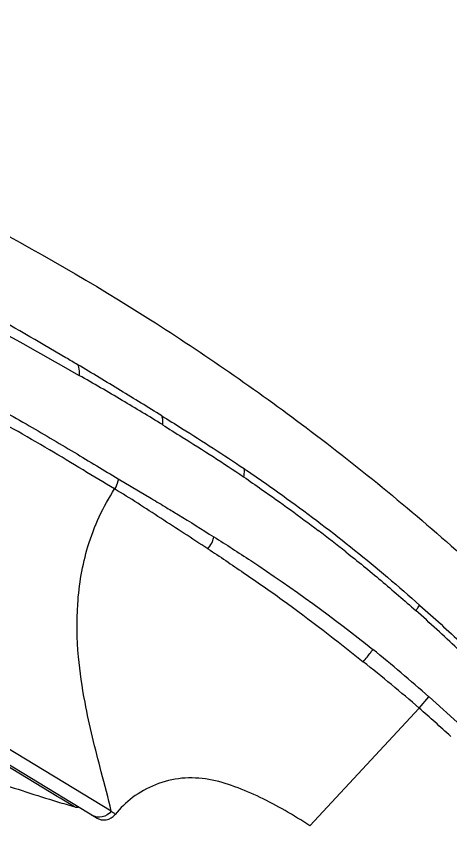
# Model space of a CAD drawing. Header units: millimetres. Extents: x 14071 to 14912, y -87 to 508.
# Drawn here: x 14686 to 14715.3, y 393.9 to 448.7 of the extents above; entities that cross this region are included whole.
import ezdxf

# ---------------------------------------------------------------- set-up
doc = ezdxf.new("R2010")
doc.units = ezdxf.units.MM

msp = doc.modelspace()

# ---------------------------------------------------------------- linework, layer by layer
at = {"linetype": 'Continuous'}
for p, q in [((14691.354, 394.486), (14629.042, 432.276)), ((14689.318, 425.581), (14687.901, 426.412)), ((14692.849, 417.399), (14695.104, 416.056)), ((14692.378, 394.932), (14662.835, 412.849)), ((14713.19, 401.898), (14713.842, 402.654)), ((14713.853, 402.65), (14715.999, 400.733)), ((14688.74, 395.933), (14678.799, 401.962)), ((14713.181, 401.889), (14705.809, 393.943)), ((14688.943, 395.81), (14688.74, 395.933)), ((14689.911, 395.223), (14688.943, 395.81)), ((14689.913, 395.222), (14689.911, 395.223))]:
    msp.add_line(p, q, dxfattribs=at)
for centre, radius, start, end in [((14570.663, 224.669), 233.332, 59.20569, 59.43438), ((14762.055, 526.527), 129.171, 238.78277, 239.31308), ((14529.607, 183.164), 290.655, 52.08001, 52.54461), ((14707.03, 413.187), 7.563, 323.4105, 324.585), ((14708.562, 412.094), 5.682, 324.6165, 325.1146), ((14705.347, 414.358), 9.614, 322.3601, 323.7852), ((14635.573, 312.055), 118.727, 49.17623, 51.54876), ((14634.303, 310.952), 120.379, 47.70042, 49.06203), ((14728.518, 526.041), 136.397, 251.17583, 253.04568), ((14728.519, 526.042), 136.397, 253.04575, 253.55819), ((14690.054, 395.701), 0.5, 253.5581, 281.2635), ((14691.872, 395.341), 1, 238.7645, 321.1719)]:
    msp.add_arc(centre, radius, start, end, dxfattribs=at)
for points, knots in [([(14646.334, 448.663), (14654.741, 446.907), (14671.633, 441.267), (14691.154, 431.04), (14705.968, 420.767), (14716.521, 412.1), (14726.554, 402.24), (14736.054, 391.843), (14745.022, 381.052), (14753.417, 369.804), (14761.275, 358.159), (14768.705, 346.228), (14775.732, 334.099), (14784.487, 317.694), (14790.413, 305.086), (14794.07, 296.566)], [0, 0, 0, 0, 0.11714, 0.241192, 0.299337, 0.362795, 0.427204, 0.491023, 0.554843, 0.618496, 0.682384, 0.746401, 0.810171, 0.873542, 1, 1, 1, 1]), ([(14687.901, 426.411), (14686.096, 427.464), (14682.34, 429.581), (14676.545, 432.706), (14670.553, 435.779), (14662.868, 439.497), (14655.748, 442.899), (14649.506, 445.893), (14646.892, 447.145), (14645.738, 447.68)], [0, 0, 0, 0, 0.132723, 0.273805, 0.418102, 0.560308, 0.815949, 0.919226, 1, 1, 1, 1]), ([(14639.3, 445.328), (14642.65, 443.658), (14648.277, 440.869), (14656.405, 436.795), (14663.844, 433.099), (14671.643, 429.243), (14678.109, 425.867), (14683.083, 423.13), (14686.565, 421.153), (14689.317, 419.537), (14691.378, 418.285), (14692.362, 417.682), (14692.849, 417.399)], [0, 0, 0, 0, 0.185853, 0.311842, 0.451489, 0.598282, 0.743871, 0.813626, 0.880215, 0.942696, 0.972072, 1, 1, 1, 1]), ([(14690.204, 424.387), (14687.036, 426.188), (14680.356, 429.925), (14670.113, 435.258), (14660.006, 440.141), (14653.52, 443.3), (14650.525, 444.739)], [0, 0, 0, 0, 0.245084, 0.514762, 0.776537, 1, 1, 1, 1]), ([(14692.609, 416.709), (14691.89, 417.125), (14690.434, 418.027), (14688.162, 419.384), (14685.751, 420.785), (14682.319, 422.735), (14677.811, 425.213), (14674.117, 427.151), (14672.223, 428.124)], [0, 0, 0, 0, 0.106513, 0.219975, 0.339631, 0.46454, 0.726679, 1, 1, 1, 1]), ([(14695.794, 421.654), (14694.87, 422.234), (14692.974, 423.377), (14691.09, 424.541), (14690.12, 425.104)], [0, 0, 0, 0, 0.492953, 1, 1, 1, 1]), ([(14690.12, 425.104), (14690.14, 425.053), (14690.213, 424.821), (14690.221, 424.573), (14690.205, 424.387)], [0, 0, 0, 0, 0.227402, 1, 1, 1, 1]), ([(14695.836, 421.056), (14694.938, 421.615), (14693.068, 422.738), (14691.185, 423.839), (14690.204, 424.388)], [0, 0, 0, 0, 0.484928, 1, 1, 1, 1]), ([(14695.792, 421.657), (14696.248, 421.373), (14698.118, 420.209), (14699.976, 419.024), (14701.351, 418.082)], [0, 0, 0, 0, 0.24362, 1, 1, 1, 1]), ([(14695.794, 421.654), (14695.807, 421.609), (14695.849, 421.411), (14695.851, 421.207), (14695.836, 421.053)], [0, 0, 0, 0, 0.233744, 1, 1, 1, 1]), ([(14695.836, 421.053), (14696.284, 420.773), (14698.125, 419.626), (14699.954, 418.457), (14701.314, 417.538)], [0, 0, 0, 0, 0.243541, 1, 1, 1, 1]), ([(14701.351, 418.084), (14701.355, 418.042), (14701.365, 417.859), (14701.343, 417.675), (14701.314, 417.538)], [0, 0, 0, 0, 0.230617, 1, 1, 1, 1]), ([(14701.35, 418.084), (14702.321, 417.429), (14706.436, 414.558), (14710.361, 411.412), (14713.223, 408.844)], [0, 0, 0, 0, 0.233474, 1, 1, 1, 1]), ([(14701.314, 417.538), (14701.724, 417.254), (14703.432, 416.072), (14705.117, 414.857), (14706.367, 413.894)], [0, 0, 0, 0, 0.240192, 1, 1, 1, 1]), ([(14692.849, 417.399), (14692.846, 417.341), (14692.815, 417.098), (14692.713, 416.865), (14692.609, 416.71)], [0, 0, 0, 0, 0.23733, 1, 1, 1, 1]), ([(14692.377, 394.932), (14692.188, 395.826), (14691.52, 398.259), (14690.66, 401.717), (14690.084, 405.512), (14690.014, 409.068), (14690.661, 412.978), (14691.832, 415.514), (14692.609, 416.709)], [0, 0, 0, 0, 0.121916, 0.336694, 0.475244, 0.633405, 0.809639, 1, 1, 1, 1]), ([(14698.905, 412.667), (14698.369, 413.009), (14697.317, 413.705), (14695.737, 414.724), (14694.181, 415.74), (14693.139, 416.4), (14692.61, 416.711)], [0, 0, 0, 0, 0.254854, 0.505692, 0.753888, 1, 1, 1, 1]), ([(14696.132, 415.436), (14696.396, 415.279), (14697.465, 414.644), (14698.511, 413.972), (14699.305, 413.476)], [0, 0, 0, 0, 0.246917, 1, 1, 1, 1]), ([(14699.169, 413.048), (14699.186, 413.083), (14699.247, 413.218), (14699.289, 413.363), (14699.305, 413.472)], [0, 0, 0, 0, 0.259549, 1, 1, 1, 1]), ([(14699.305, 413.473), (14700.146, 412.947), (14703.847, 410.584), (14707.403, 407.992), (14710.054, 405.865)], [0, 0, 0, 0, 0.22587, 1, 1, 1, 1]), ([(14698.908, 412.67), (14699.723, 412.14), (14701.403, 410.997), (14704.963, 408.535), (14707.603, 406.458), (14709.405, 405.036)], [0, 0, 0, 0, 0.224592, 0.469541, 1, 1, 1, 1]), ([(14708.232, 412.453), (14709.035, 411.824), (14710.633, 410.527), (14712.179, 409.17), (14712.96, 408.487)], [0, 0, 0, 0, 0.495781, 1, 1, 1, 1]), ([(14713.223, 408.844), (14714.191, 408.001), (14716.093, 406.265), (14719.749, 402.642), (14724.235, 398.027), (14729.432, 392.32), (14736.141, 384.513), (14744.038, 374.352), (14749.8, 365.821), (14752.548, 361.477)], [0, 0, 0, 0, 0.062383, 0.125087, 0.250075, 0.375107, 0.50014, 0.750201, 1, 1, 1, 1]), ([(14752.215, 361.262), (14749.472, 365.599), (14743.72, 374.113), (14735.883, 384.293), (14729.202, 392.103), (14724.857, 396.835), (14721.284, 400.525), (14718.542, 403.234), (14715.788, 405.91), (14713.914, 407.65), (14712.959, 408.487)], [0, 0, 0, 0, 0.24993, 0.500148, 0.625294, 0.750438, 0.812959, 0.87546, 0.938167, 1, 1, 1, 1]), ([(14709.405, 405.036), (14709.588, 405.235), (14709.809, 405.508), (14710.01, 405.797), (14710.054, 405.865)], [0, 0, 0, 0, 0.767465, 1, 1, 1, 1]), ([(14705.809, 393.943), (14705.258, 394.299), (14704.154, 394.974), (14702.47, 395.885), (14700.756, 396.614), (14698.992, 397.145), (14697.143, 397.244), (14695.361, 396.8), (14693.819, 395.937), (14692.994, 395.139), (14692.651, 394.714)], [0, 0, 0, 0, 0.134564, 0.265354, 0.392337, 0.516427, 0.641415, 0.76725, 0.887958, 1, 1, 1, 1]), ([(14692.377, 394.932), (14692.235, 394.737), (14691.79, 394.444), (14691.265, 394.539), (14691.06, 394.663)], [0, 0, 0, 0, 0.50145, 1, 1, 1, 1]), ([(14692.377, 394.931), (14692.421, 394.905), (14692.489, 394.857), (14692.586, 394.787), (14692.613, 394.742), (14692.656, 394.72), (14692.651, 394.714)], [0, 0, 0, 0, 0.4311, 0.743839, 0.934907, 1, 1, 1, 1])]:
    msp.add_open_spline(points, degree=3, knots=knots, dxfattribs=at)
for points in [[(14698.908, 412.67), (14699.013, 412.782), (14699.101, 412.911), (14699.169, 413.048)], [(14713.842, 402.654), (14712.603, 403.752), (14711.343, 404.826), (14710.054, 405.865)]]:
    msp.add_open_spline(points, degree=3, dxfattribs=at)

doc.saveas('drawing.dxf')
